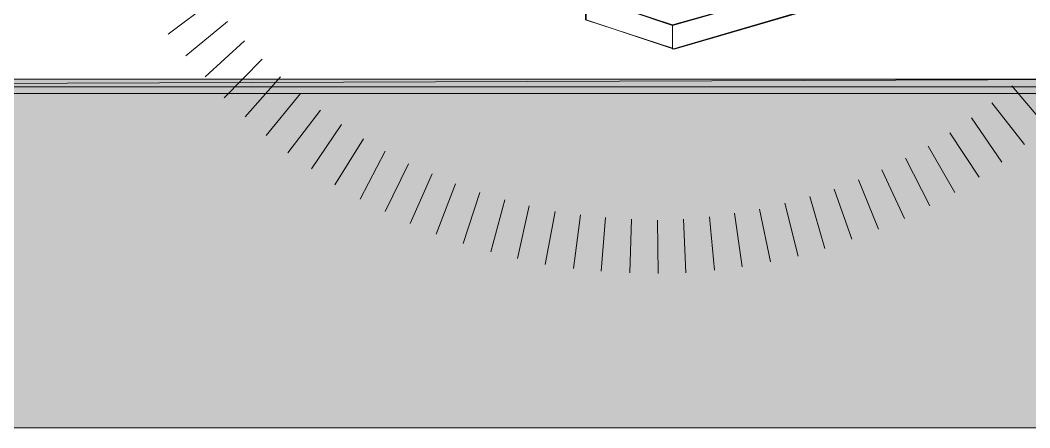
# Model space of a CAD drawing. Header units: centimetres. Extents: x -2268 to 1812, y -1681 to 1458.
# Drawn here: x 650.4 to 656.78, y 19.32 to 21.9 of the extents above; entities that cross this region are included whole.
import ezdxf

# ---------------------------------------------------------------- set-up
doc = ezdxf.new("R2010")
doc.units = ezdxf.units.CM
doc.layers.add('PDF _Geometria_Num_Penna__1', color=7, linetype='Continuous', lineweight=18, true_color=0xc6c8ca)
doc.layers.add('PDF _Riempimenti solidi_Num_Penna__1', color=7, linetype='Continuous', lineweight=18, true_color=0xc6c8ca)
doc.layers.add('PDF _Geometria_Num_Penna__7', color=7, linetype='Continuous', lineweight=18)
doc.layers.add('PDF _Riempimenti solidi_Num_Penna__7', color=7, linetype='Continuous', lineweight=18)

msp = doc.modelspace()

# ---------------------------------------------------------------- hatches: boundary and pattern name
at = {"layer": 'PDF _Riempimenti solidi_Num_Penna__1', "linetype": 'Continuous', "lineweight": 18, "true_color": 0xc6c8ca}
for points in [[(657.6782, 21.4749), (645.1787, 21.4749), (660.5517, 19.3211)], [(645.1787, 21.4749), (660.5517, 19.3211), (645.1787, 19.3211)]]:
    msp.add_hatch(color=9, dxfattribs=at).paths.add_polyline_path(points)
at = {"layer": 'PDF _Riempimenti solidi_Num_Penna__7', "linetype": 'Continuous', "lineweight": 18}
for points in [[(632.6792, 21.5225), (632.6792, 21.4326), (657.678, 21.5225)], [(632.6792, 21.4326), (657.678, 21.4326), (657.678, 21.5225)]]:
    msp.add_hatch(color=7, dxfattribs=at).paths.add_polyline_path(points)

# ---------------------------------------------------------------- linework, layer by layer
at = {"layer": 'PDF _Geometria_Num_Penna__1', "color": 9, "linetype": 'Continuous', "lineweight": 18, "true_color": 0xc6c8ca, "flags": 128}
msp.add_lwpolyline([(645.1787, 21.4749), (657.6782, 21.4749), (657.6782, 28.7354), (660.5517, 28.7354), (660.5517, 19.3211), (645.1787, 19.3211)], close=True, dxfattribs=at)
at = {"layer": 'PDF _Geometria_Num_Penna__7', "color": 7, "linetype": 'Continuous', "lineweight": 18, "flags": 128}
for points in [[(653.9791, 22.0464), (654.5559, 22.184), (654.593, 22.1893), (654.8047, 22.2422), (654.8417, 22.2475), (654.9687, 22.2792), (655.5561, 22.1575), (654.5242, 21.8665)], [(655.5508, 22.0146), (654.5242, 21.713), (654.5242, 21.7977), (654.5242, 21.8665), (655.5561, 22.1575)], [(653.9791, 22.0464), (654.5242, 21.8665), (654.5242, 21.7977), (654.5242, 21.7765), (654.5242, 21.7606), (654.5242, 21.7183), (653.9738, 21.8982)], [(657.6782, 21.4325), (657.6782, 21.5225), (632.6792, 21.4325)], [(657.6782, 21.5225), (632.6792, 21.4325), (632.6792, 21.5225)]]:
    msp.add_lwpolyline(points, close=True, dxfattribs=at)
for points in [[(653.9791, 22.0464), (654.5559, 22.1787), (654.593, 22.1893), (654.9687, 22.2739), (655.5561, 22.1575), (654.5242, 21.8612), (653.9791, 22.0464), (653.9791, 21.8982), (654.5348, 21.713), (655.5561, 22.0093), (655.5561, 22.1575)], [(651.3385, 21.8083), (651.6136, 22.0146)], [(651.4496, 21.6707), (651.7142, 21.8876)], [(654.5242, 21.8612), (654.5242, 21.7236)], [(651.5713, 21.5384), (651.82, 21.7659)], [(651.693, 21.4061), (651.9312, 21.6495)], [(651.8253, 21.2844), (652.0476, 21.5384)], [(651.9576, 21.1679), (652.1746, 21.4325)], [(656.8897, 21.2209), (656.6674, 21.4802)], [(656.7468, 21.1097), (656.5404, 21.3743)], [(652.0952, 21.0568), (652.3016, 21.3267)], [(656.6039, 20.9986), (656.4134, 21.2791)], [(652.2434, 20.9563), (652.4339, 21.2367)], [(656.461, 20.9033), (656.2758, 21.1838)], [(652.3915, 20.8557), (652.5715, 21.1468)], [(652.5503, 20.7657), (652.7091, 21.0674)], [(656.3075, 20.8081), (656.1382, 21.0991)], [(652.7091, 20.6864), (652.8572, 20.988)], [(656.1488, 20.7234), (655.9953, 21.0251)], [(652.8678, 20.6123), (653.0054, 20.9245)], [(655.99, 20.644), (655.8472, 20.951)], [(653.0319, 20.5435), (653.1536, 20.861)], [(655.826, 20.5752), (655.699, 20.8875)], [(653.2012, 20.4853), (653.307, 20.8081)], [(655.6567, 20.5117), (655.5455, 20.8293)], [(653.3758, 20.4324), (653.4658, 20.7605)], [(655.318, 20.4059), (655.2333, 20.7393)], [(655.4873, 20.4535), (655.3921, 20.7816)], [(653.5452, 20.39), (653.6193, 20.7234)], [(653.7198, 20.353), (653.7833, 20.6864)], [(653.8997, 20.3265), (653.9421, 20.6652)], [(654.9634, 20.3371), (654.9158, 20.6758)], [(655.1433, 20.3689), (655.0745, 20.7022)], [(654.0744, 20.3106), (654.1008, 20.6493)], [(654.2543, 20.3001), (654.2649, 20.6387)], [(654.4342, 20.2948), (654.4289, 20.6335)], [(654.6088, 20.3001), (654.593, 20.6387)], [(654.7888, 20.3159), (654.757, 20.6546)]]:
    msp.add_lwpolyline(points, dxfattribs=at)

doc.saveas('drawing.dxf')
